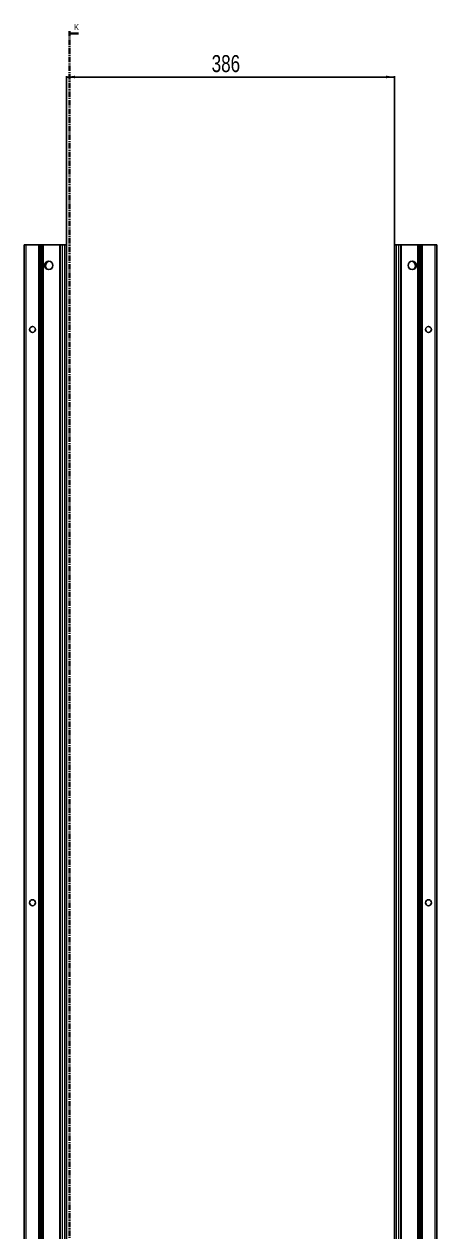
# Model space of a CAD drawing. Header units: millimetres. Extents: x -250 to 5625, y -1747 to 1592.
# Drawn here: x 2080 to 2565, y -69 to 1353 of the extents above; entities that cross this region are included whole.
import ezdxf

# ---------------------------------------------------------------- set-up
doc = ezdxf.new("R2010")
doc.units = ezdxf.units.MM
doc.linetypes.add('CENTER', pattern=[10.16, 6.35, -1.27, 1.27, -1.27])
doc.layers.add('FORMAT', color=7, linetype='Continuous')
doc.styles.add('SLDTEXTSTYLE0', font='TXT', dxfattribs={"width": 0.75})
doc.dimstyles.new('SLDDIMSTYLE0', dxfattribs={"dimtxt": 20, "dimasz": 10, "dimexe": 0, "dimexo": 0.0625, "dimgap": 5, "dimtad": 2, "dimdec": 1, "dimrnd": 1e-09, "dimzin": 12, "dimdsep": 46, "dimtxsty": 'SLDTEXTSTYLE0', "dimsah": 1, "dimcen": 0.09, "dimadec": 0, "dimazin": 3, "dimtfac": 1, "dimtofl": 0, "dimtmove": 0, "dimatfit": 3, "dimfxl": 0, "dimfrac": 2, "dimtolj": 1, "dimtzin": 12, "dimarcsym": 0})

# ---------------------------------------------------------------- blocks, each defined once
blk = doc.blocks.new('_D_4')
at = {"layer": 'FORMAT'}
for p, q in [((2129.8, 1092.8), (2129.8, 1291.5)), ((2129.8, 1290.5), (2515.8, 1290.5)), ((2515.8, 1092.8), (2515.8, 1291.5))]:
    blk.add_line(p, q, dxfattribs=at)
for points in [[(2129.8, 1290.5), (2139.8, 1289), (2139.8, 1292.1)], [(2515.8, 1290.5), (2505.8, 1292.1), (2505.8, 1289)]]:
    blk.add_solid(points, dxfattribs=at)
at = {"layer": 'FORMAT', "insert": (2300.6, 1316.3), "char_height": 20, "attachment_point": 1, "style": 'SLDTEXTSTYLE0'}
blk.add_mtext('386', dxfattribs=at)

msp = doc.modelspace()

# ---------------------------------------------------------------- linework, layer by layer
at = {"color": 7, "linetype": 'CENTER', "lineweight": 35}
msp.add_line((2133.49, 1344.64), (2133.49, -1258.12), dxfattribs=at)
at = {"color": 7, "linetype": 'Continuous', "lineweight": 35}
msp.add_line((2144.13, 1341.64), (2133.49, 1341.64), dxfattribs=at)
at = {"color": 7, "linetype": 'Continuous', "lineweight": 25}
for p, q in [((2080.06, -1006.24), (2080.06, 1092.76)), ((2080.06, 1092.76), (2082.06, 1092.76)), ((2082.06, 1092.76), (2097.41, 1092.76)), ((2097.41, 1092.76), (2098.06, 1092.76)), ((2098.06, 1069.01), (2098.06, 1092.76)), ((2098.06, 1092.76), (2098.64, 1092.76)), ((2098.64, 1092.76), (2099.85, 1092.76)), ((2099.85, 1092.76), (2099.85, -1006.24)), ((2099.85, 1092.76), (2099.88, 1092.76)), ((2099.88, 1092.76), (2099.88, -1006.24)), ((2099.88, 1092.76), (2101.09, 1092.76)), ((2101.09, 1092.76), (2102.5, 1092.76)), ((2102.5, 1092.76), (2121.91, 1092.76)), ((2121.91, 1092.76), (2122.56, 1092.76)), ((2122.56, -1006.24), (2122.56, 1092.76)), ((2122.56, 1092.76), (2124.56, 1092.76)), ((2124.56, 1092.76), (2127.76, 1092.76)), ((2127.76, 1092.76), (2129.76, 1092.76)), ((2129.76, 1092.76), (2129.76, -1006.24)), ((2515.76, -1006.24), (2515.76, 1092.76)), ((2515.76, 1092.76), (2517.76, 1092.76)), ((2520.96, 1092.76), (2517.76, 1092.76)), ((2520.96, 1092.76), (2522.96, 1092.76)), ((2522.96, 1092.76), (2522.96, -1006.24)), ((2522.96, 1092.76), (2523.61, 1092.76)), ((2543.01, 1092.76), (2523.61, 1092.76)), ((2543.01, 1092.76), (2544.42, 1092.76)), ((2545.63, 1092.76), (2544.42, 1092.76)), ((2545.63, -1006.24), (2545.63, 1092.76)), ((2545.66, 1092.76), (2545.63, 1092.76)), ((2545.66, -1006.24), (2545.66, 1092.76)), ((2546.87, 1092.76), (2545.66, 1092.76)), ((2546.87, 1092.76), (2547.46, 1092.76)), ((2547.46, 1092.76), (2547.46, 1069.01)), ((2547.46, 1092.76), (2548.11, 1092.76)), ((2563.46, 1092.76), (2548.11, 1092.76)), ((2563.46, 1092.76), (2565.46, 1092.76)), ((2565.46, 1092.76), (2565.46, -1006.24)), ((2098.12, 1068.9), (2098.06, 1069.01)), ((2098.06, 1069.01), (2098.06, 1067.51)), ((2098.06, 1067.51), (2098.12, 1067.61)), ((2098.06, 1019.01), (2098.06, 1067.51)), ((2098.12, 1067.61), (2098.12, 1068.9)), ((2108.11, 1073.28), (2108.11, 1073.69)), ((2537.41, 1073.69), (2537.41, 1073.28)), ((2547.46, 1069.01), (2547.39, 1068.9)), ((2547.39, 1068.9), (2547.39, 1067.61)), ((2547.39, 1067.61), (2547.46, 1067.51)), ((2547.46, 1067.51), (2547.46, 1069.01)), ((2547.46, 1067.51), (2547.46, 1019.01)), ((2098.12, 1018.9), (2098.06, 1019.01)), ((2098.06, 1019.01), (2098.06, 1017.51)), ((2098.06, 1017.51), (2098.12, 1017.61)), ((2098.06, 969.01), (2098.06, 1017.51)), ((2098.12, 1017.61), (2098.12, 1018.9)), ((2547.46, 1019.01), (2547.39, 1018.9)), ((2547.39, 1018.9), (2547.39, 1017.61)), ((2547.39, 1017.61), (2547.46, 1017.51)), ((2547.46, 1017.51), (2547.46, 1019.01)), ((2547.46, 1017.51), (2547.46, 969.01)), ((2098.12, 968.9), (2098.06, 969.01)), ((2098.06, 969.01), (2098.06, 967.51)), ((2098.06, 967.51), (2098.12, 967.61)), ((2098.06, 919.01), (2098.06, 967.51)), ((2098.12, 967.61), (2098.12, 968.9)), ((2547.46, 969.01), (2547.39, 968.9)), ((2547.39, 968.9), (2547.39, 967.61)), ((2547.39, 967.61), (2547.46, 967.51)), ((2547.46, 967.51), (2547.46, 969.01)), ((2547.46, 967.51), (2547.46, 919.01)), ((2098.12, 918.9), (2098.06, 919.01)), ((2098.06, 919.01), (2098.06, 917.51)), ((2098.06, 917.51), (2098.12, 917.61)), ((2098.06, 869.01), (2098.06, 917.51)), ((2098.12, 917.61), (2098.12, 918.9)), ((2547.46, 919.01), (2547.39, 918.9)), ((2547.39, 918.9), (2547.39, 917.61)), ((2547.39, 917.61), (2547.46, 917.51)), ((2547.46, 917.51), (2547.46, 919.01)), ((2547.46, 917.51), (2547.46, 869.01)), ((2098.12, 868.9), (2098.06, 869.01)), ((2098.06, 869.01), (2098.06, 867.51)), ((2098.06, 867.51), (2098.12, 867.61)), ((2098.06, 819.01), (2098.06, 867.51)), ((2098.12, 867.61), (2098.12, 868.9)), ((2547.46, 869.01), (2547.39, 868.9)), ((2547.39, 868.9), (2547.39, 867.61)), ((2547.39, 867.61), (2547.46, 867.51)), ((2547.46, 867.51), (2547.46, 869.01)), ((2547.46, 867.51), (2547.46, 819.01)), ((2098.12, 818.9), (2098.06, 819.01)), ((2098.06, 819.01), (2098.06, 817.51)), ((2098.06, 817.51), (2098.12, 817.61)), ((2098.06, 769.01), (2098.06, 817.51)), ((2098.12, 817.61), (2098.12, 818.9)), ((2547.46, 819.01), (2547.39, 818.9)), ((2547.39, 818.9), (2547.39, 817.61)), ((2547.39, 817.61), (2547.46, 817.51)), ((2547.46, 817.51), (2547.46, 819.01)), ((2547.46, 817.51), (2547.46, 769.01)), ((2098.12, 768.9), (2098.06, 769.01)), ((2098.06, 769.01), (2098.06, 767.51)), ((2098.12, 767.61), (2098.12, 768.9)), ((2547.46, 769.01), (2547.39, 768.9)), ((2547.39, 768.9), (2547.39, 767.61)), ((2547.46, 767.51), (2547.46, 769.01)), ((2098.06, 767.51), (2098.12, 767.61)), ((2098.06, 719.01), (2098.06, 767.51)), ((2547.39, 767.61), (2547.46, 767.51)), ((2547.46, 767.51), (2547.46, 719.01)), ((2098.12, 718.9), (2098.06, 719.01)), ((2098.06, 719.01), (2098.06, 717.51)), ((2098.06, 717.51), (2098.12, 717.61)), ((2098.06, 669.01), (2098.06, 717.51)), ((2098.12, 717.61), (2098.12, 718.9)), ((2547.46, 719.01), (2547.39, 718.9)), ((2547.39, 718.9), (2547.39, 717.61)), ((2547.39, 717.61), (2547.46, 717.51)), ((2547.46, 717.51), (2547.46, 719.01)), ((2547.46, 717.51), (2547.46, 669.01)), ((2098.12, 668.9), (2098.06, 669.01)), ((2098.06, 669.01), (2098.06, 667.51)), ((2098.12, 667.61), (2098.12, 668.9)), ((2547.46, 669.01), (2547.39, 668.9)), ((2547.39, 668.9), (2547.39, 667.61)), ((2547.46, 667.51), (2547.46, 669.01)), ((2098.06, 667.51), (2098.12, 667.61)), ((2098.06, 619.01), (2098.06, 667.51)), ((2547.39, 667.61), (2547.46, 667.51)), ((2547.46, 667.51), (2547.46, 619.01)), ((2098.12, 618.9), (2098.06, 619.01)), ((2098.06, 619.01), (2098.06, 617.51)), ((2098.06, 617.51), (2098.12, 617.61)), ((2098.06, 569.01), (2098.06, 617.51)), ((2098.12, 617.61), (2098.12, 618.9)), ((2547.46, 619.01), (2547.39, 618.9)), ((2547.39, 618.9), (2547.39, 617.61)), ((2547.39, 617.61), (2547.46, 617.51)), ((2547.46, 617.51), (2547.46, 619.01)), ((2547.46, 617.51), (2547.46, 569.01)), ((2098.12, 568.9), (2098.06, 569.01)), ((2098.06, 569.01), (2098.06, 567.51)), ((2098.12, 567.61), (2098.12, 568.9)), ((2547.46, 569.01), (2547.39, 568.9)), ((2547.39, 568.9), (2547.39, 567.61)), ((2547.46, 567.51), (2547.46, 569.01)), ((2098.06, 567.51), (2098.12, 567.61)), ((2098.06, 519.01), (2098.06, 567.51)), ((2547.39, 567.61), (2547.46, 567.51)), ((2547.46, 567.51), (2547.46, 519.01)), ((2098.12, 518.9), (2098.06, 519.01)), ((2098.06, 519.01), (2098.06, 517.51)), ((2098.06, 517.51), (2098.12, 517.61)), ((2098.06, 469.01), (2098.06, 517.51)), ((2098.12, 517.61), (2098.12, 518.9)), ((2547.46, 519.01), (2547.39, 518.9)), ((2547.39, 518.9), (2547.39, 517.61)), ((2547.39, 517.61), (2547.46, 517.51)), ((2547.46, 517.51), (2547.46, 519.01)), ((2547.46, 517.51), (2547.46, 469.01)), ((2098.12, 468.9), (2098.06, 469.01)), ((2098.06, 469.01), (2098.06, 467.51)), ((2098.06, 467.51), (2098.12, 467.61)), ((2098.06, 419.01), (2098.06, 467.51)), ((2098.12, 467.61), (2098.12, 468.9)), ((2547.46, 469.01), (2547.39, 468.9)), ((2547.39, 468.9), (2547.39, 467.61)), ((2547.39, 467.61), (2547.46, 467.51)), ((2547.46, 467.51), (2547.46, 469.01)), ((2547.46, 467.51), (2547.46, 419.01)), ((2098.12, 418.9), (2098.06, 419.01)), ((2098.06, 419.01), (2098.06, 417.51)), ((2098.06, 417.51), (2098.12, 417.61)), ((2098.06, 369.01), (2098.06, 417.51)), ((2098.12, 417.61), (2098.12, 418.9)), ((2547.46, 419.01), (2547.39, 418.9)), ((2547.39, 418.9), (2547.39, 417.61)), ((2547.39, 417.61), (2547.46, 417.51)), ((2547.46, 417.51), (2547.46, 419.01)), ((2547.46, 417.51), (2547.46, 369.01)), ((2098.12, 368.9), (2098.06, 369.01)), ((2098.06, 369.01), (2098.06, 367.51)), ((2098.06, 367.51), (2098.12, 367.61)), ((2098.06, 319.01), (2098.06, 367.51)), ((2098.12, 367.61), (2098.12, 368.9)), ((2547.46, 369.01), (2547.39, 368.9)), ((2547.39, 368.9), (2547.39, 367.61)), ((2547.39, 367.61), (2547.46, 367.51)), ((2547.46, 367.51), (2547.46, 369.01)), ((2547.46, 367.51), (2547.46, 319.01)), ((2098.12, 318.9), (2098.06, 319.01)), ((2098.06, 319.01), (2098.06, 317.51)), ((2098.06, 317.51), (2098.12, 317.61)), ((2098.06, 269.01), (2098.06, 317.51)), ((2098.12, 317.61), (2098.12, 318.9)), ((2547.46, 319.01), (2547.39, 318.9)), ((2547.39, 318.9), (2547.39, 317.61)), ((2547.39, 317.61), (2547.46, 317.51)), ((2547.46, 317.51), (2547.46, 319.01)), ((2547.46, 317.51), (2547.46, 269.01)), ((2098.12, 268.9), (2098.06, 269.01)), ((2098.06, 269.01), (2098.06, 267.51)), ((2098.06, 267.51), (2098.12, 267.61)), ((2098.06, 219.01), (2098.06, 267.51)), ((2098.12, 267.61), (2098.12, 268.9)), ((2547.46, 269.01), (2547.39, 268.9)), ((2547.39, 268.9), (2547.39, 267.61)), ((2547.39, 267.61), (2547.46, 267.51)), ((2547.46, 267.51), (2547.46, 269.01)), ((2547.46, 267.51), (2547.46, 219.01)), ((2098.12, 218.9), (2098.06, 219.01)), ((2098.06, 219.01), (2098.06, 217.51)), ((2098.06, 217.51), (2098.12, 217.61)), ((2098.06, 169.01), (2098.06, 217.51)), ((2098.12, 217.61), (2098.12, 218.9)), ((2547.46, 219.01), (2547.39, 218.9)), ((2547.39, 218.9), (2547.39, 217.61)), ((2547.39, 217.61), (2547.46, 217.51)), ((2547.46, 217.51), (2547.46, 219.01)), ((2547.46, 217.51), (2547.46, 169.01)), ((2098.12, 168.9), (2098.06, 169.01)), ((2098.06, 169.01), (2098.06, 167.51)), ((2098.06, 167.51), (2098.12, 167.61)), ((2098.06, 119.01), (2098.06, 167.51)), ((2098.12, 167.61), (2098.12, 168.9)), ((2547.46, 169.01), (2547.39, 168.9)), ((2547.39, 168.9), (2547.39, 167.61)), ((2547.39, 167.61), (2547.46, 167.51)), ((2547.46, 167.51), (2547.46, 169.01)), ((2547.46, 167.51), (2547.46, 119.01)), ((2098.12, 118.9), (2098.06, 119.01)), ((2098.06, 119.01), (2098.06, 117.51)), ((2098.06, 117.51), (2098.12, 117.61)), ((2098.06, 69.01), (2098.06, 117.51)), ((2098.12, 117.61), (2098.12, 118.9)), ((2547.46, 119.01), (2547.39, 118.9)), ((2547.39, 118.9), (2547.39, 117.61)), ((2547.39, 117.61), (2547.46, 117.51)), ((2547.46, 117.51), (2547.46, 119.01)), ((2547.46, 117.51), (2547.46, 69.01)), ((2098.12, 68.9), (2098.06, 69.01)), ((2098.06, 69.01), (2098.06, 67.51)), ((2098.06, 67.51), (2098.12, 67.61)), ((2098.06, 19.01), (2098.06, 67.51)), ((2098.12, 67.61), (2098.12, 68.9)), ((2547.46, 69.01), (2547.39, 68.9)), ((2547.39, 68.9), (2547.39, 67.61)), ((2547.39, 67.61), (2547.46, 67.51)), ((2547.46, 67.51), (2547.46, 69.01)), ((2547.46, 67.51), (2547.46, 19.01)), ((2098.12, 18.9), (2098.06, 19.01)), ((2098.06, 19.01), (2098.06, 17.51)), ((2098.06, 17.51), (2098.12, 17.61)), ((2098.06, -30.99), (2098.06, 17.51)), ((2098.12, 17.61), (2098.12, 18.9)), ((2547.46, 19.01), (2547.39, 18.9)), ((2547.39, 18.9), (2547.39, 17.61)), ((2547.39, 17.61), (2547.46, 17.51)), ((2547.46, 17.51), (2547.46, 19.01)), ((2547.46, 17.51), (2547.46, -30.99)), ((2098.12, -31.1), (2098.06, -30.99)), ((2098.06, -30.99), (2098.06, -32.49)), ((2098.06, -32.49), (2098.12, -32.39)), ((2098.06, -80.99), (2098.06, -32.49)), ((2098.12, -32.39), (2098.12, -31.1)), ((2547.46, -30.99), (2547.39, -31.1)), ((2547.39, -31.1), (2547.39, -32.39)), ((2547.39, -32.39), (2547.46, -32.49)), ((2547.46, -32.49), (2547.46, -30.99)), ((2547.46, -32.49), (2547.46, -80.99))]:
    msp.add_line(p, q, dxfattribs=at)
at = {"color": 8, "linetype": 'Continuous', "lineweight": 18}
for p, q in [((2082.06, 1092.76), (2082.06, -1006.24)), ((2097.41, -1006.24), (2097.41, 1092.76)), ((2098.64, 1092.76), (2098.64, -1006.24)), ((2101.09, -1006.24), (2101.09, 1092.76)), ((2102.5, 1092.76), (2102.5, -1006.24)), ((2121.91, -1006.24), (2121.91, 1092.76)), ((2124.56, 1092.76), (2124.56, -1006.24)), ((2127.76, -1006.24), (2127.76, 1092.76)), ((2517.76, 1092.76), (2517.76, -1006.24)), ((2520.96, -1006.24), (2520.96, 1092.76)), ((2523.61, 1092.76), (2523.61, -1006.24)), ((2543.01, -1006.24), (2543.01, 1092.76)), ((2544.42, 1092.76), (2544.42, -1006.24)), ((2546.87, -1006.24), (2546.87, 1092.76)), ((2548.11, 1092.76), (2548.11, -1006.24)), ((2563.46, -1006.24), (2563.46, 1092.76))]:
    msp.add_line(p, q, dxfattribs=at)
at = {"color": 7, "linetype": 'Continuous', "lineweight": 25}
for centre, radius in [((2108.91, 1068.76), 5), ((2536.61, 1068.76), 5), ((2089.91, 993.26), 3.5), ((2555.61, 993.26), 3.5), ((2089.91, 318.26), 3.5), ((2555.61, 318.26), 3.5)]:
    msp.add_circle(centre, radius, dxfattribs=at)
for centre, radius, start, end in [((2110.41, 1068.26), 5.25, 119.14074, 233.81086), ((2107.61, 1073.28), 0.5, 299.14074, 0), ((2537.91, 1073.28), 0.5, 180, 240.85926), ((2535.11, 1068.26), 5.25, 306.18919, 60.85926)]:
    msp.add_arc(centre, radius, start, end, dxfattribs=at)
at = {"color": 7, "linetype": 'Continuous', "lineweight": 35}
msp.add_solid([(2133.49, 1341.64), (2140.49, 1340.52), (2140.49, 1342.76)], dxfattribs=at)

# ---------------------------------------------------------------- texts
at = {"color": 7, "linetype": 'Continuous', "insert": (2138.62, 1352.74), "char_height": 7, "attachment_point": 1, "style": 'SLDTEXTSTYLE0'}
msp.add_mtext('K', dxfattribs=at)

# ---------------------------------------------------------------- dimensions: what is measured, and where the dimension line sits
at = {"layer": 'FORMAT'}
dim = msp.add_linear_dim(base=(2515.76, 1290.55), p1=(2129.76, 1092.76), p2=(2515.76, 1092.76), angle=0, dimstyle='SLDDIMSTYLE0', dxfattribs=at)
dim.commit()
dim.dimension.update_dxf_attribs({"geometry": '_D_4', "text_midpoint": (2322.76, 1290.55), "dimtype": 160})

doc.saveas('drawing.dxf')
